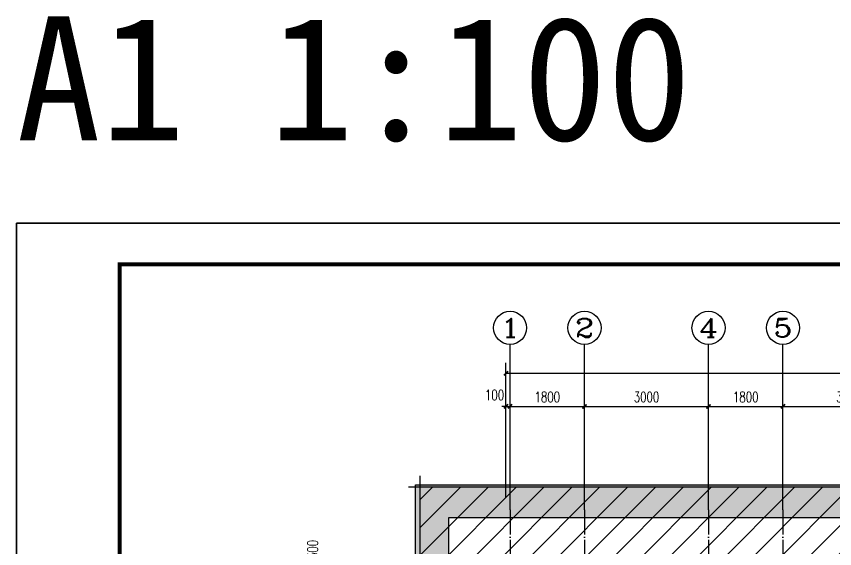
# Model space of a CAD drawing. Extents: x 393367 to 3005760, y 4998 to 826018.
# Drawn here: x 2190424 to 2210215, y 579486 to 592362 of the extents above; entities that cross this region are included whole.
import ezdxf
from ezdxf.enums import TextEntityAlignment as Align

# ---------------------------------------------------------------- set-up
doc = ezdxf.new("R2010")
doc.units = 0
doc.header["$LTSCALE"] = 1000
doc.linetypes.add('DOTE', pattern=[2.42, 2, -0.2, 0.02, -0.2])
doc.layers.get('0').update_dxf_attribs({"linetype": 'CONTINUOUS'})
doc.layers.get('Defpoints').update_dxf_attribs({"linetype": 'CONTINUOUS'})
for name, color, linetype in [('-TK', 7, 'CONTINUOUS'), ('AXIS', 3, 'CONTINUOUS'), ('AXIS_TEXT', 7, 'CONTINUOUS'), ('DOTE', 8, 'DOTE'), ('S-填充', 251, 'CONTINUOUS'), ('THIN', 7, 'CONTINUOUS'), ('后浇带', 8, 'CONTINUOUS')]:
    doc.layers.add(name, color=color, linetype=linetype)
doc.layers.add('yichutu', color=7, linetype='CONTINUOUS', true_color=0xffffff, plot=False)
doc.styles.add('_TCH_AXIS', font='COMPLEX', dxfattribs={"bigfont": 'GBCBIG'})
doc.styles.add('_TCH_DIM_T3', font='SIMPLEX', dxfattribs={"width": 0.705882, "bigfont": 'GBCBIG'})
doc.styles.add('COMPLEX', font='COMPLEX')
doc.dimstyles.new('_TCH_ARCH&&100', dxfattribs={"dimtxt": 255, "dimasz": 100, "dimexe": 250, "dimexo": 300, "dimgap": 100, "dimtad": 1, "dimdec": 0, "dimzin": 0, "dimdsep": 46, "dimtxsty": '_TCH_DIM_T3', "dimblk": 'ARCHTICK', "dimcen": 0.09, "dimclrt": 7, "dimazin": 2, "dimtfac": 1, "dimtdec": 0, "dimtix": 1, "dimtmove": 2, "dimatfit": 3, "dimldrblk": 'ARCHTICK', "dimfxl": 1, "dimtolj": 1, "dimtzin": 0, "dimarcsym": 0})

# ---------------------------------------------------------------- blocks, each defined once
blk = doc.blocks.new('A1')
blk.add_lwpolyline([(0, 59400), (0, 0), (84100, 0), (84100, 59400)], close=True)
at = {"const_width": 100}
blk.add_lwpolyline([(2500, 58400), (2500, 1000), (83100, 1000), (83100, 58400)], close=True, dxfattribs=at)
blk = doc.blocks.new('_ArchTick')
at = {"color": 0, "linetype": 'ByBlock', "const_width": 0.4}
blk.add_lwpolyline([(-0.5, -0.5), (0.5, 0.5)], dxfattribs=at)
blk = doc.blocks.new('*D2807')
at = {"layer": 'AXIS', "color": 0, "lineweight": -2}
for p, q in [((2202265, 580727), (2202265, 583177)), ((2202365, 580727), (2202365, 583177)), ((2202265, 582927), (2202165, 582927)), ((2202265, 582927), (2202365, 582927)), ((2202365, 582927), (2202465, 582927))]:
    blk.add_line(p, q, dxfattribs=at)
at = {"layer": 'Defpoints', "color": 0}
for p in [(2202365, 582927), (2202265, 580427), (2202365, 580427)]:
    blk.add_point(p, dxfattribs=at)
at = {"layer": 'AXIS', "color": 0, "lineweight": -2, "xscale": 100, "yscale": 100, "zscale": 100}
blk.add_blockref('_ArchTick', (2202265, 582927), dxfattribs=at)
at = {"layer": 'AXIS', "color": 0, "lineweight": -2, "xscale": 100, "yscale": 100, "zscale": 100, "rotation": 180}
blk.add_blockref('_ArchTick', (2202365, 582927), dxfattribs=at)
at = {"layer": 'AXIS', "color": 7, "insert": (2201990, 583202), "char_height": 255, "attachment_point": 5, "style": '_TCH_DIM_T3'}
blk.add_mtext('\\A1;100', dxfattribs=at)
blk = doc.blocks.new('*D2808')
at = {"layer": 'AXIS', "color": 0, "lineweight": -2}
for p, q in [((2202365, 580727), (2202365, 583177)), ((2204165, 580727), (2204165, 583177)), ((2202365, 582927), (2204165, 582927))]:
    blk.add_line(p, q, dxfattribs=at)
at = {"layer": 'Defpoints', "color": 0}
for p in [(2204165, 582927), (2202365, 580427), (2204165, 580427)]:
    blk.add_point(p, dxfattribs=at)
at = {"layer": 'AXIS', "color": 0, "lineweight": -2, "xscale": 100, "yscale": 100, "zscale": 100, "rotation": 180}
blk.add_blockref('_ArchTick', (2202365, 582927), dxfattribs=at)
at = {"layer": 'AXIS', "color": 0, "lineweight": -2, "xscale": 100, "yscale": 100, "zscale": 100}
blk.add_blockref('_ArchTick', (2204165, 582927), dxfattribs=at)
at = {"layer": 'AXIS', "color": 7, "insert": (2203265, 583154), "char_height": 255, "attachment_point": 5, "style": '_TCH_DIM_T3'}
blk.add_mtext('\\A1;1800', dxfattribs=at)
blk = doc.blocks.new('*D2809')
at = {"layer": 'AXIS', "color": 0, "lineweight": -2}
for p, q in [((2204165, 580727), (2204165, 583177)), ((2207165, 580727), (2207165, 583177)), ((2204165, 582927), (2207165, 582927))]:
    blk.add_line(p, q, dxfattribs=at)
at = {"layer": 'Defpoints', "color": 0}
for p in [(2207165, 582927), (2204165, 580427), (2207165, 580427)]:
    blk.add_point(p, dxfattribs=at)
at = {"layer": 'AXIS', "color": 0, "lineweight": -2, "xscale": 100, "yscale": 100, "zscale": 100, "rotation": 180}
blk.add_blockref('_ArchTick', (2204165, 582927), dxfattribs=at)
at = {"layer": 'AXIS', "color": 0, "lineweight": -2, "xscale": 100, "yscale": 100, "zscale": 100}
blk.add_blockref('_ArchTick', (2207165, 582927), dxfattribs=at)
at = {"layer": 'AXIS', "color": 7, "insert": (2205665, 583154), "char_height": 255, "attachment_point": 5, "style": '_TCH_DIM_T3'}
blk.add_mtext('\\A1;3000', dxfattribs=at)
blk = doc.blocks.new('*D2810')
at = {"layer": 'AXIS', "color": 0, "lineweight": -2}
for p, q in [((2207165, 580727), (2207165, 583177)), ((2208965, 580727), (2208965, 583177)), ((2207165, 582927), (2208965, 582927))]:
    blk.add_line(p, q, dxfattribs=at)
at = {"layer": 'Defpoints', "color": 0}
for p in [(2208965, 582927), (2207165, 580427), (2208965, 580427)]:
    blk.add_point(p, dxfattribs=at)
at = {"layer": 'AXIS', "color": 0, "lineweight": -2, "xscale": 100, "yscale": 100, "zscale": 100, "rotation": 180}
blk.add_blockref('_ArchTick', (2207165, 582927), dxfattribs=at)
at = {"layer": 'AXIS', "color": 0, "lineweight": -2, "xscale": 100, "yscale": 100, "zscale": 100}
blk.add_blockref('_ArchTick', (2208965, 582927), dxfattribs=at)
at = {"layer": 'AXIS', "color": 7, "insert": (2208065, 583154), "char_height": 255, "attachment_point": 5, "style": '_TCH_DIM_T3'}
blk.add_mtext('\\A1;1800', dxfattribs=at)
blk = doc.blocks.new('*D2811')
at = {"layer": 'AXIS', "color": 0, "lineweight": -2}
for p, q in [((2208965, 580727), (2208965, 583177)), ((2212165, 580727), (2212165, 583177)), ((2208965, 582927), (2212165, 582927))]:
    blk.add_line(p, q, dxfattribs=at)
at = {"layer": 'Defpoints', "color": 0}
for p in [(2212165, 582927), (2208965, 580427), (2212165, 580427)]:
    blk.add_point(p, dxfattribs=at)
at = {"layer": 'AXIS', "color": 0, "lineweight": -2, "xscale": 100, "yscale": 100, "zscale": 100, "rotation": 180}
blk.add_blockref('_ArchTick', (2208965, 582927), dxfattribs=at)
at = {"layer": 'AXIS', "color": 0, "lineweight": -2, "xscale": 100, "yscale": 100, "zscale": 100}
blk.add_blockref('_ArchTick', (2212165, 582927), dxfattribs=at)
at = {"layer": 'AXIS', "color": 7, "insert": (2210565, 583154), "char_height": 255, "attachment_point": 5, "style": '_TCH_DIM_T3'}
blk.add_mtext('\\A1;3200', dxfattribs=at)
blk = doc.blocks.new('*D2819')
at = {"layer": 'AXIS', "color": 0, "lineweight": -2}
for p, q in [((2202265, 580727), (2202265, 583977)), ((2257265, 580727), (2257265, 583977)), ((2202265, 583727), (2257265, 583727))]:
    blk.add_line(p, q, dxfattribs=at)
at = {"layer": 'Defpoints', "color": 0}
for p in [(2257265, 583727), (2202265, 580427), (2257265, 580427)]:
    blk.add_point(p, dxfattribs=at)
at = {"layer": 'AXIS', "color": 0, "lineweight": -2, "xscale": 100, "yscale": 100, "zscale": 100, "rotation": 180}
blk.add_blockref('_ArchTick', (2202265, 583727), dxfattribs=at)
at = {"layer": 'AXIS', "color": 0, "lineweight": -2, "xscale": 100, "yscale": 100, "zscale": 100}
blk.add_blockref('_ArchTick', (2257265, 583727), dxfattribs=at)
at = {"layer": 'AXIS', "color": 7, "insert": (2229765, 583954), "char_height": 255, "attachment_point": 5, "style": '_TCH_DIM_T3'}
blk.add_mtext('\\A1;55000', dxfattribs=at)
blk = doc.blocks.new('_axiso')
blk.add_circle((0, 0), 0.5)
at = {"layer": 'AXIS_TEXT', "style": 'COMPLEX', "width": 1.041667}
blk.add_attdef('A', text='', height=0.56, dxfattribs=at).set_placement((-0.25, -0.28), (0.25, -0.28), align=Align.FIT)
blk = doc.blocks.new('*D2749')
at = {"layer": 'AXIS', "color": 0, "lineweight": -2}
for p, q in [((2200065, 579177), (2197615, 579177)), ((2197865, 578877), (2197865, 579177)), ((2200065, 578877), (2197615, 578877))]:
    blk.add_line(p, q, dxfattribs=at)
at = {"layer": 'Defpoints', "color": 0}
for p in [(2197865, 579177), (2200365, 579177), (2200365, 578877)]:
    blk.add_point(p, dxfattribs=at)
at = {"layer": 'AXIS', "color": 0, "lineweight": -2, "xscale": 100, "yscale": 100, "zscale": 100}
for p, rotation in [((2197865, 579177), 90), ((2197865, 578877), 270)]:
    blk.add_blockref('_ArchTick', p, dxfattribs=dict(at, rotation=rotation))
at = {"layer": 'AXIS', "color": 7, "insert": (2197590, 579466), "char_height": 255, "attachment_point": 5, "rotation": 90, "style": '_TCH_DIM_T3'}
blk.add_mtext('\\A1;300', dxfattribs=at)
blk = doc.blocks.new('yct-841-594-84100-59400-100-1000')
at = {"layer": 'yichutu', "color": 7, "true_color": 0xffffff}
blk.add_lwpolyline([(0, 0), (0, 59400), (84100, 59400), (84100, 0)], close=True, dxfattribs=at)
blk.add_text('A1 1:100', height=3000, dxfattribs=at).set_placement((0, 61400))

msp = doc.modelspace()

# ---------------------------------------------------------------- hatches: boundary and pattern name
at = {"layer": 'S-填充', "linetype": 'ByBlock'}
h = msp.add_hatch(dxfattribs=at)
h.set_pattern_fill('ANSI31', color=8, scale=150, style=0)
h.set_pattern_definition([(45, (-161048.45, -78586.45), (-336.759605, 336.759605), [])])
h.paths.add_polyline_path([(2244965.46444, 575376.99086), (2248365.55815, 575376.99086), (2248365.61201, 574076.98994), (2257765.5979, 574076.98994), (2257765.5979, 573676.98943), (2257765.59791, 573676.98943), (2257765.59791, 573276.9889), (2258396.37222, 573276.98882), (2258396.37222, 576843.27836), (2258176.37222, 576913.27836), (2258616.37222, 577033.27836), (2258396.37222, 577103.27836), (2258396.37222, 580969.56799), (2229421.36943, 580969.56799), (2229351.36943, 580749.56799), (2229231.36943, 581189.56799), (2229161.36943, 580969.56799), (2200186.36665, 580969.56799), (2200186.36665, 574731.57232), (2200406.36665, 574661.57232), (2199966.36665, 574541.57232), (2200186.36665, 574471.57232), (2200186.36665, 568233.57665), (2201365.2138, 568233.57665), (2201365.2138, 574076.98994), (2211165.21428, 574076.98994), (2211165.21428, 575376.99086), (2214565.31205, 575376.99086), (2214565.31205, 578276.99017), (2214890.41054, 578276.99017), (2214890.41054, 577976.99198), (2217640.40968, 577976.99121), (2217640.55286, 575376.99086), (2220965.40979, 575376.99086), (2220965.40979, 574076.98994), (2238565.40415, 574076.98994), (2238565.40415, 575376.99086), (2241965.5018, 575376.99086), (2241965.5018, 577876.98959), (2244965.46444, 577876.98959)])
at = {"layer": '后浇带'}
h = msp.add_hatch(dxfattribs=at)
h.set_pattern_fill('HEX', color=144, scale=30, style=0)
h.set_pattern_definition([(0, (0, 0), (0, 164.9778), [95.25, -190.5]), (120, (0, 0), (-142.874966, -82.4889), [95.25, -190.5]), (60, (95.25, 0), (-142.874966, 82.4889), [95.25, -190.5])])
h.paths.add_polyline_path([(2259129.74054, 576033.48945), (2259129.74054, 572676.94626), (2258329.74054, 572676.94626), (2258329.74054, 575433.48945), (2243605.21388, 575433.48945), (2243605.21388, 580233.48945), (2200879.74054, 580233.48945), (2200879.74054, 567933.94484), (2200079.74054, 567933.94484), (2200079.74054, 581033.48945), (2244405.21388, 581033.48945), (2244405.21388, 576033.48945)])

# ---------------------------------------------------------------- linework, layer by layer
at = {"layer": 'AXIS'}
for p, q in [((2202365.2138, 580426.98994), (2202365.2138, 584426.98994)), ((2204165.2138, 580426.98994), (2204165.2138, 584426.98994)), ((2207165.2138, 580426.98994), (2207165.2138, 584426.98994)), ((2208965.2138, 580426.98994), (2208965.2138, 584426.98994))]:
    msp.add_line(p, q, dxfattribs=at)
at = {"layer": 'DOTE', "linetype": 'DOTE', "ltscale": 0.3}
for p, q in [((2202365.2138, 580426.98994), (2202365.2138, 561876.98994)), ((2204165.2138, 580426.98994), (2204165.2138, 570276.98994)), ((2207165.2138, 580426.98994), (2207165.2138, 570276.98994)), ((2208965.2138, 580426.98994), (2208965.2138, 561876.98994))]:
    msp.add_line(p, q, dxfattribs=at)
at = {"layer": 'THIN'}
for points in [[(2258676.37222, 580969.56799), (2229421.36943, 580969.56799), (2229351.36943, 580749.56799), (2229231.36943, 581189.56799), (2229161.36943, 580969.56799), (2199906.36665, 580969.56799)], [(2200186.36665, 581249.56799), (2200186.36665, 574731.57232), (2200406.36665, 574661.57232), (2199966.36665, 574541.57232), (2200186.36665, 574471.57232), (2200186.36665, 567703.57665)]]:
    msp.add_lwpolyline(points, dxfattribs=at)
at = {"layer": '后浇带', "color": 144}
msp.add_lwpolyline([(2259129.74054, 576033.48945), (2259129.74054, 572676.94626), (2258329.74054, 572676.94626), (2258329.74054, 575433.48945), (2243605.21388, 575433.48945), (2243605.21388, 580233.48945), (2200879.74054, 580233.48945), (2200879.74054, 567933.94484), (2200079.74054, 567933.94484), (2200079.74054, 581033.48945), (2244405.21388, 581033.48945), (2244405.21388, 576033.48945)], close=True, dxfattribs=at)

# ---------------------------------------------------------------- block references
at = {"layer": '-TK'}
msp.add_blockref('A1', (2190423.83801, 527962.12225), dxfattribs=at)
at = {"layer": 'AXIS'}
ref = msp.add_blockref('_axiso', (2202365.2138, 584826.98994), dxfattribs=dict(at, xscale=800, yscale=800, zscale=800))
ref.add_attrib('A', '1', dxfattribs={"layer": 'AXIS_TEXT', "height": 452.54834, "style": '_TCH_AXIS', "width": 2.333333}).set_placement((2202138.93963, 584600.71577), (2202591.48797, 584600.71577), align=Align.FIT)
ref = msp.add_blockref('_axiso', (2204165.2138, 584826.98994), dxfattribs=dict(at, xscale=800, yscale=800, zscale=800))
ref.add_attrib('A', '2', dxfattribs={"layer": 'AXIS_TEXT', "height": 452.54834, "style": '_TCH_AXIS', "width": 1.5}).set_placement((2203938.93963, 584600.71577), (2204391.48797, 584600.71577), align=Align.FIT)
ref = msp.add_blockref('_axiso', (2207165.2138, 584826.98994), dxfattribs=dict(at, xscale=800, yscale=800, zscale=800))
ref.add_attrib('A', '4', dxfattribs={"layer": 'AXIS_TEXT', "height": 452.54834, "style": '_TCH_AXIS', "width": 1.3125}).set_placement((2206938.93963, 584600.71577), (2207391.48797, 584600.71577), align=Align.FIT)
ref = msp.add_blockref('_axiso', (2208965.2138, 584826.98994), dxfattribs=dict(at, xscale=800, yscale=800, zscale=800))
ref.add_attrib('A', '5', dxfattribs={"layer": 'AXIS_TEXT', "height": 452.54834, "style": '_TCH_AXIS', "width": 1.5}).set_placement((2208738.93963, 584600.71577), (2209191.48797, 584600.71577), align=Align.FIT)
at = {"layer": 'yichutu'}
msp.add_blockref('yct-841-594-84100-59400-100-1000', (2190423.83801, 527962.12225), dxfattribs=at)

# ---------------------------------------------------------------- dimensions: what is measured, and where the dimension line sits
at = {"layer": 'AXIS'}
for p1, p2, distance, picture, middle in [((2202265.2138, 580426.98994), (2257265.2138, 580426.98994), 3300, '*D2819', (2229765.2138, 583954.48994)), ((2202365.2138, 580426.98994), (2204165.2138, 580426.98994), 2500, '*D2808', (2203265.2138, 583154.48994)), ((2204165.2138, 580426.98994), (2207165.2138, 580426.98994), 2500, '*D2809', (2205665.2138, 583154.48994)), ((2207165.2138, 580426.98994), (2208965.2138, 580426.98994), 2500, '*D2810', (2208065.2138, 583154.48994)), ((2208965.2138, 580426.98994), (2212165.2138, 580426.98994), 2500, '*D2811', (2210565.2138, 583154.48994))]:
    dim = msp.add_aligned_dim(p1=p1, p2=p2, distance=distance, dimstyle='_TCH_ARCH&&100', dxfattribs=at)
    dim.commit()
    dim.dimension.update_dxf_attribs({"geometry": picture, "text_midpoint": middle})
for base, p1, p2, angle, picture, middle in [((2202365.2138, 582926.98994), (2202265.2138, 580426.98994), (2202365.2138, 580426.98994), 0, '*D2807', (2201990.2138, 583201.98994)), ((2197865.2138, 579177.09549), (2200365.2138, 578876.98994), (2200365.2138, 579177.09549), 90, '*D2749', (2197590.2138, 579466.09549))]:
    dim = msp.add_linear_dim(base=base, p1=p1, p2=p2, angle=angle, dimstyle='_TCH_ARCH&&100', dxfattribs=at)
    dim.commit()
    dim.dimension.update_dxf_attribs({"geometry": picture, "text_midpoint": middle, "dimtype": 161})

doc.saveas('drawing.dxf')
